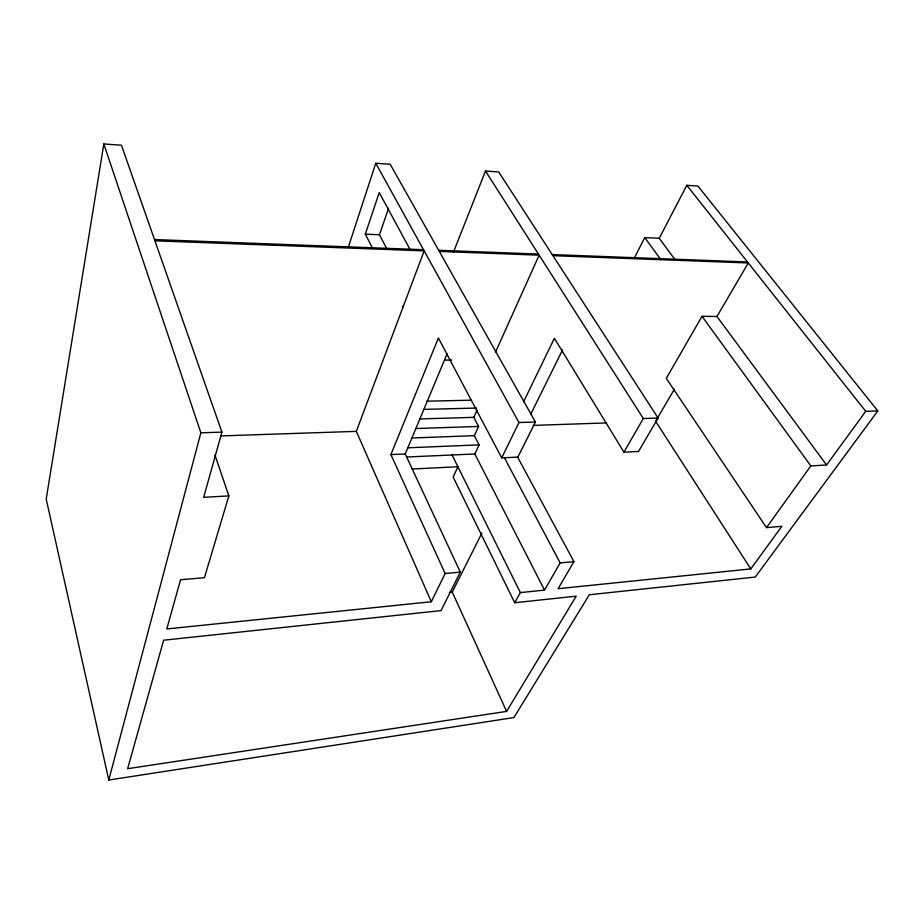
<?xml version="1.0" encoding="UTF-8"?>
<svg xmlns="http://www.w3.org/2000/svg" width="924" height="924" viewBox="0 0 924 924"><rect width="100%" height="100%" fill="white"/><g stroke="black" fill="none" stroke-linecap="round" stroke-linejoin="round"><path stroke-width="1.39" d="M214.934 454.954L228.863 495.911L203.661 497.32L221.922 432.132L121.46 145.218L103.835 143.971L46.2 499.064L108.778 780.029L513.906 717.567L589.316 594.767L755.255 577.05L877.8 410.937L697.932 186.082L686.809 185.297L659.228 238.288L675.363 260.141M108.778 780.029L200.866 432.802L103.835 143.971M228.863 495.911L204.423 577.719L180.561 579.752L166.782 628.944L431.323 601.755L445.137 573.515L390.887 454.608L438.392 337.988L501.697 457.854L517.856 457.103L535.435 422.002L390.194 164.264L375.779 163.248L348.487 246.673M372.464 248.059L365.315 234.153L379.244 192.596L410.545 250.346M386.717 248.591L379.464 234.765L388.634 208.119M431.323 601.755L356.317 431.358L424.174 250.866L154.932 240.817M453.372 252.368L485.493 171.021L498.694 171.956L658.107 418.041L638.507 451.478L623.919 452.159L554.388 338.288L523.538 401.871M412.104 469.022L457.9 466.759L453.153 477.084L514.714 602.737L576.23 596.165L506.606 711.399L127.639 768.699L163.629 640.216L441.025 610.602L460.291 572.118L405.243 453.984L447.077 353.846M495.495 352.171L539.142 255.163L439.316 251.432M514.714 602.737L520.362 592.596L544.513 590.113L474.832 453.973L479.094 444.883L474.324 435.678L478.597 426.438L473.827 417.336L477.027 410.337M501.697 457.854L518.976 422.534L375.779 163.248M530.63 414.46L562.543 349.942M506.606 711.399L452.263 592.088L481.924 533.021M634.257 258.177L644.767 237.607L659.228 238.288M877.8 410.937L865.719 411.33L826.576 465.003L716.955 316.493L702.009 316.308L666.296 378.355L766.493 527.616L781.854 526.31L750.785 568.907L558.084 588.715L573.943 561.665L517.486 456.872M544.513 590.113L560.163 562.924L573.943 561.665M623.919 452.159L643.3 418.514L658.107 418.041M674.37 389.235L655.601 421.275L750.785 568.907M716.955 316.493L748.301 262.97L552.922 255.682M766.493 527.616L810.822 465.904L826.576 465.003M449.399 592.365L452.263 592.088M445.137 573.515L460.291 572.118M406.514 457.01L474.832 453.973M390.887 454.608L405.243 453.984M407.565 447.805L479.094 444.883M411.665 437.999L474.324 435.678M415.604 428.54L478.597 426.438M220.928 435.92L356.317 431.358M533.183 425.398L606.641 422.926M200.866 432.802L221.922 432.132M518.976 422.534L535.435 422.002M419.669 418.942L473.827 417.336M423.642 409.401L476.657 408.038M426.819 401.189L471.055 400.196M444.663 360.106L451.848 360.071M154.493 239.547L423.538 249.711M438.669 250.288L538.426 254.054M552.206 254.574L747.493 261.954M365.315 234.153L379.464 234.765M686.809 185.297L865.719 411.33M644.767 237.607L660.764 259.598M702.009 316.308L810.822 465.904M485.493 171.021L643.3 418.514M504.285 457.496L560.163 562.924M402.344 306.191L402.945 307.357M452.055 454.989L520.362 592.596"/></g></svg>
